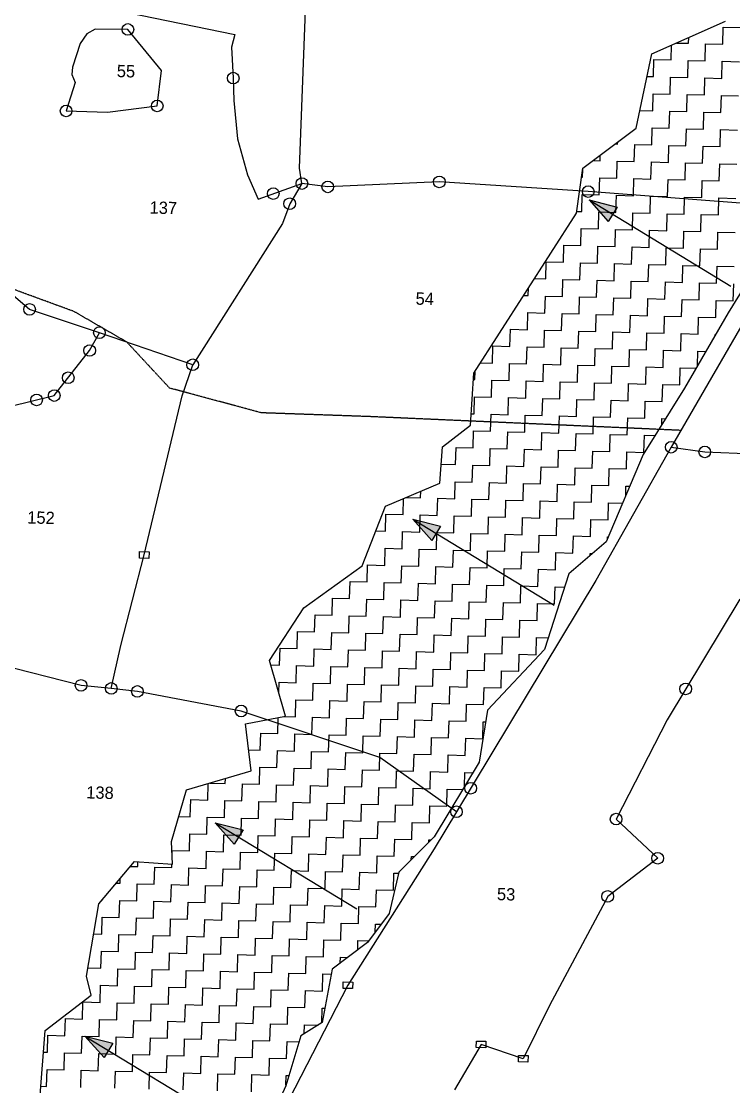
# Model space of a CAD drawing. Header units: metres. Extents: x 351065 to 355926, y 1754202 to 1757814.
# Drawn here: x 354821 to 355243, y 1756499 to 1757130 of the extents above; entities that cross this region are included whole.
import ezdxf

# ---------------------------------------------------------------- set-up
doc = ezdxf.new("R2010")
doc.units = ezdxf.units.M
doc.header["$MEASUREMENT"] = 0
doc.linetypes.add('DASHED', pattern=[0.75, 0.5, -0.25])
for name, color, linetype in [('LINE_FOOTPATH', 1, 'DASHED'), ('POLY_HATCH', 12, 'Continuous'), ('POLY_PARCEL', 6, 'Continuous'), ('TEXT_PARCEL', 7, 'Continuous'), ('V_BOUND_LINE', 7, 'Continuous')]:
    doc.layers.add(name, color=color, linetype=linetype)
doc.styles.add('TEXT_MAP', font='', dxfattribs={"height": 2.5})
doc.styles.get('TEXT_MAP').set_extended_font_data('Kruti Dev 050')

msp = doc.modelspace()

# ---------------------------------------------------------------- hatches: boundary and pattern name
h = msp.add_hatch(color=256)
h.paths.add_polyline_path([(355171.63, 1757015.8), (355174.22, 1757020.06), (355157.7, 1757024.28)])
h.paths.add_polyline_path([(355157.7, 1757024.28), (355169.03, 1757011.54), (355171.63, 1757015.8)])
h = msp.add_hatch(color=256)
h.paths.add_polyline_path([(355067.1, 1756826.77), (355069.7, 1756831.03), (355053.18, 1756835.25)])
h.paths.add_polyline_path([(355053.18, 1756835.25), (355064.51, 1756822.51), (355067.1, 1756826.77)])
h = msp.add_hatch(color=256)
h.paths.add_polyline_path([(354950.08, 1756646.91), (354952.67, 1756651.17), (354936.16, 1756655.38)])
h.paths.add_polyline_path([(354936.16, 1756655.38), (354947.49, 1756642.65), (354950.08, 1756646.91)])
h = msp.add_hatch(color=256)
h.paths.add_polyline_path([(354872.97, 1756520.56), (354875.56, 1756524.82), (354859.04, 1756529.03)])
h.paths.add_polyline_path([(354859.04, 1756529.03), (354870.38, 1756516.3), (354872.97, 1756520.56)])

# ---------------------------------------------------------------- linework, layer by layer
for points in [[(355157.7, 1757024.28), (355241.59, 1756973.21)], [(355157.7, 1757024.28), (355169.03, 1757011.54)], [(355157.7, 1757024.28), (355174.22, 1757020.06)], [(355174.22, 1757020.06), (355169.03, 1757011.54)], [(355053.18, 1756835.25), (355137.07, 1756784.18)], [(355053.18, 1756835.25), (355064.51, 1756822.51)], [(355053.18, 1756835.25), (355069.7, 1756831.03)], [(355069.7, 1756831.03), (355064.51, 1756822.51)], [(354936.16, 1756655.38), (355020.04, 1756604.32)], [(354936.16, 1756655.38), (354947.49, 1756642.65)], [(354936.16, 1756655.38), (354952.67, 1756651.17)], [(354952.67, 1756651.17), (354947.49, 1756642.65)], [(354859.04, 1756529.03), (354942.93, 1756477.97)], [(354859.04, 1756529.03), (354870.38, 1756516.3)], [(354859.04, 1756529.03), (354875.56, 1756524.82)], [(354875.56, 1756524.82), (354870.38, 1756516.3)]]:
    msp.add_lwpolyline(points)
for points in [[(354891.41, 1756816.02), (354897.05, 1756815.88), (354896.95, 1756811.98), (354891.31, 1756812.13)], [(355012.03, 1756561.17), (355017.66, 1756561.02), (355017.56, 1756557.12), (355011.93, 1756557.27)], [(355090.94, 1756526.06), (355096.57, 1756525.92), (355096.47, 1756522.02), (355090.84, 1756522.17)], [(355115.92, 1756517.6), (355121.55, 1756517.46), (355121.45, 1756513.56), (355115.82, 1756513.71)]]:
    msp.add_lwpolyline(points, close=True)
for centre in [(354884.44, 1757125.29), (354946.88, 1757096.44), (354847.87, 1757077.01), (354901.82, 1757079.97), (354987.57, 1757034.03), (355002.88, 1757032.05), (355068.94, 1757034.97), (354970.59, 1757028.04), (355157.14, 1757029.23), (354980.31, 1757022.06), (354826.23, 1756959.48), (354867.59, 1756945.68), (354861.81, 1756935.12), (354922.84, 1756926.65), (354849.12, 1756918.96), (354830.38, 1756905.86), (354840.85, 1756908.45), (355206.31, 1756877.85), (355226.22, 1756875.02), (354856.71, 1756736.75), (354874.61, 1756734.91), (355214.88, 1756734.66), (354890.09, 1756733.14), (354951.55, 1756721.56), (355087.51, 1756675.79), (355079.13, 1756661.89), (355173.7, 1756657.54), (355198.31, 1756634.33), (355168.69, 1756611.74)]:
    msp.add_circle(centre, 3.45)
at = {"layer": 'LINE_FOOTPATH', "ltscale": 0.5}
for p, q in [((354852.46, 1756958.26), (354808.73, 1756974.26)), ((354883.91, 1756940.06), (354852.46, 1756958.26)), ((354909.17, 1756912.84), (354883.91, 1756940.06)), ((354963.66, 1756898.19), (354909.17, 1756912.84)), ((355028.12, 1756895.93), (354963.66, 1756898.19)), ((355212.05, 1756887.79), (355028.12, 1756895.93))]:
    msp.add_line(p, q, dxfattribs=at)
at = {"layer": 'POLY_HATCH'}
for p, q in [((355194.82, 1757110.78), (355238.45, 1757130.18)), ((355185.48, 1757066.91), (355194.82, 1757110.78)), ((355154.06, 1757043.1), (355185.48, 1757066.91)), ((355150.29, 1757016.53), (355154.06, 1757043.1)), ((355089.32, 1756921.67), (355150.29, 1757016.53)), ((355275.4, 1757014.91), (355240.04, 1756957.35)), ((355240.04, 1756957.35), (355214.25, 1756912.88)), ((355087.51, 1756890.94), (355089.32, 1756921.67)), ((355214.25, 1756912.88), (355189.62, 1756873.5)), ((355070.74, 1756878.03), (355087.51, 1756890.94)), ((355069.16, 1756856.53), (355070.74, 1756878.03)), ((355189.62, 1756873.5), (355167.75, 1756821.75)), ((355036.98, 1756843), (355069.16, 1756856.53)), ((355023.27, 1756807.53), (355036.98, 1756843)), ((355167.75, 1756821.75), (355145.7, 1756802.82)), ((354988.75, 1756782.78), (355023.27, 1756807.53)), ((355145.7, 1756802.82), (355131.2, 1756758.06)), ((354968.43, 1756751.5), (354988.75, 1756782.78)), ((355131.2, 1756758.06), (355097.41, 1756722)), ((354977.85, 1756718.43), (354968.43, 1756751.5)), ((355097.41, 1756722), (355092.51, 1756691.35)), ((354954.12, 1756713.91), (354977.85, 1756718.43)), ((354957.51, 1756686.13), (354954.12, 1756713.91)), ((355092.51, 1756691.35), (355065.98, 1756647.12)), ((354919.22, 1756674.8), (354957.51, 1756686.13)), ((354910.22, 1756644.26), (354919.22, 1756674.8)), ((354910.91, 1756630.9), (354910.22, 1756644.26)), ((355065.98, 1756647.12), (355044.9, 1756626.12)), ((354867.17, 1756607.41), (354888.35, 1756632.51)), ((354888.35, 1756632.51), (354910.91, 1756630.9)), ((355044.9, 1756626.12), (355039.14, 1756601.65)), ((354859.91, 1756564.51), (354867.17, 1756607.41)), ((355039.14, 1756601.65), (355026.38, 1756584.54)), ((355026.38, 1756584.54), (355005.43, 1756568.66)), ((355005.43, 1756568.66), (354999.48, 1756537.01)), ((354862.7, 1756553.15), (354859.91, 1756564.51)), ((354835.46, 1756532.31), (354862.7, 1756553.15)), ((354999.48, 1756537.01), (354986.96, 1756529.13)), ((354832.35, 1756491.36), (354835.46, 1756532.31)), ((354986.96, 1756529.13), (354977.98, 1756499.61)), ((354977.98, 1756499.61), (354956.2, 1756450.93))]:
    msp.add_line(p, q, dxfattribs=at)
at = {"layer": 'POLY_HATCH', "linetype": 'Continuous'}
for p, q in [((355236.85, 1757116.56), (355237.11, 1757126.68)), ((355237.11, 1757126.68), (355247.23, 1757126.42)), ((355209.4, 1757117.26), (355216.62, 1757117.08)), ((355216.62, 1757117.08), (355216.7, 1757120.51)), ((355226.47, 1757106.7), (355226.73, 1757116.82)), ((355226.73, 1757116.82), (355236.85, 1757116.56)), ((355206.24, 1757107.22), (355206.46, 1757115.96)), ((355195.86, 1757097.36), (355196.12, 1757107.48)), ((355196.12, 1757107.48), (355206.24, 1757107.22)), ((355216.1, 1757096.84), (355216.36, 1757106.96)), ((355216.36, 1757106.96), (355226.47, 1757106.7)), ((355236.33, 1757096.33), (355236.59, 1757106.44)), ((355236.59, 1757106.44), (355246.71, 1757106.18)), ((355191.98, 1757097.46), (355195.86, 1757097.36)), ((355205.72, 1757086.99), (355205.98, 1757097.1)), ((355205.98, 1757097.1), (355216.1, 1757096.84)), ((355225.95, 1757086.47), (355226.21, 1757096.58)), ((355226.21, 1757096.58), (355236.33, 1757096.33)), ((355195.34, 1757077.13), (355195.6, 1757087.25)), ((355195.6, 1757087.25), (355205.72, 1757086.99)), ((355215.58, 1757076.61), (355215.84, 1757086.73)), ((355215.84, 1757086.73), (355225.95, 1757086.47)), ((355235.81, 1757076.09), (355236.07, 1757086.21)), ((355236.07, 1757086.21), (355246.19, 1757085.95)), ((355187.7, 1757077.33), (355195.34, 1757077.13)), ((355205.2, 1757066.75), (355205.46, 1757076.87)), ((355205.46, 1757076.87), (355215.58, 1757076.61)), ((355225.44, 1757066.23), (355225.69, 1757076.35)), ((355225.69, 1757076.35), (355235.81, 1757076.09)), ((355194.82, 1757056.9), (355195.08, 1757067.01)), ((355195.08, 1757067.01), (355205.2, 1757066.75)), ((355215.06, 1757056.38), (355215.32, 1757066.49)), ((355215.32, 1757066.49), (355225.44, 1757066.23)), ((355235.29, 1757055.86), (355235.55, 1757065.97)), ((355235.55, 1757065.97), (355245.67, 1757065.71)), ((355173, 1757057.46), (355174.59, 1757057.41)), ((355174.59, 1757057.41), (355174.62, 1757058.69)), ((355184.45, 1757047.04), (355184.71, 1757057.15)), ((355184.71, 1757057.15), (355194.82, 1757056.9)), ((355204.68, 1757046.52), (355204.94, 1757056.64)), ((355204.94, 1757056.64), (355215.06, 1757056.38)), ((355224.92, 1757046), (355225.18, 1757056.12)), ((355225.18, 1757056.12), (355235.29, 1757055.86)), ((355160.08, 1757047.66), (355164.21, 1757047.56)), ((355164.21, 1757047.56), (355164.3, 1757050.86)), ((355174.07, 1757037.18), (355174.33, 1757047.3)), ((355174.33, 1757047.3), (355184.45, 1757047.04)), ((355153.84, 1757037.7), (355153.96, 1757042.39)), ((355194.31, 1757036.66), (355194.56, 1757046.78)), ((355194.56, 1757046.78), (355204.68, 1757046.52)), ((355214.54, 1757036.14), (355214.8, 1757046.26)), ((355214.8, 1757046.26), (355224.92, 1757046)), ((355234.77, 1757035.62), (355235.03, 1757045.74)), ((355235.03, 1757045.74), (355245.15, 1757045.48)), ((355153.29, 1757037.71), (355153.84, 1757037.7)), ((355163.69, 1757027.32), (355163.95, 1757037.44)), ((355163.95, 1757037.44), (355174.07, 1757037.18)), ((355183.93, 1757026.8), (355184.19, 1757036.92)), ((355184.19, 1757036.92), (355194.31, 1757036.66)), ((355204.16, 1757026.28), (355204.42, 1757036.4)), ((355204.42, 1757036.4), (355214.54, 1757036.14)), ((355224.4, 1757025.77), (355224.66, 1757035.88)), ((355224.66, 1757035.88), (355234.77, 1757035.62)), ((355153.32, 1757017.47), (355153.58, 1757027.58)), ((355153.58, 1757027.58), (355163.69, 1757027.32)), ((355173.55, 1757016.95), (355173.81, 1757027.06)), ((355173.81, 1757027.06), (355183.93, 1757026.8)), ((355193.79, 1757016.43), (355194.05, 1757026.54)), ((355194.05, 1757026.54), (355204.16, 1757026.28)), ((355214.02, 1757015.91), (355214.28, 1757026.02)), ((355214.28, 1757026.02), (355224.4, 1757025.77)), ((355234.25, 1757015.39), (355234.51, 1757025.51)), ((355234.51, 1757025.51), (355244.63, 1757025.25)), ((355150.44, 1757017.54), (355153.32, 1757017.47)), ((355163.18, 1757007.09), (355163.43, 1757017.21)), ((355163.43, 1757017.21), (355173.55, 1757016.95)), ((355183.41, 1757006.57), (355183.67, 1757016.69)), ((355183.67, 1757016.69), (355193.79, 1757016.43)), ((355203.64, 1757006.05), (355203.9, 1757016.17)), ((355203.9, 1757016.17), (355214.02, 1757015.91)), ((355223.88, 1757005.53), (355224.14, 1757015.65)), ((355224.14, 1757015.65), (355234.25, 1757015.39)), ((355152.8, 1756997.23), (355153.06, 1757007.35)), ((355153.06, 1757007.35), (355163.18, 1757007.09)), ((355173.03, 1756996.71), (355173.29, 1757006.83)), ((355173.29, 1757006.83), (355183.41, 1757006.57)), ((355193.27, 1756996.19), (355193.53, 1757006.31)), ((355193.53, 1757006.31), (355203.64, 1757006.05)), ((355213.5, 1756995.67), (355213.76, 1757005.79)), ((355213.76, 1757005.79), (355223.88, 1757005.53)), ((355233.74, 1756995.15), (355233.99, 1757005.27)), ((355233.99, 1757005.27), (355244.11, 1757005.01)), ((355142.42, 1756987.37), (355142.68, 1756997.49)), ((355142.68, 1756997.49), (355152.8, 1756997.23)), ((355162.66, 1756986.85), (355162.92, 1756996.97)), ((355162.92, 1756996.97), (355173.03, 1756996.71)), ((355182.89, 1756986.33), (355183.15, 1756996.45)), ((355183.15, 1756996.45), (355193.27, 1756996.19)), ((355203.12, 1756985.82), (355203.38, 1756995.93)), ((355203.38, 1756995.93), (355213.5, 1756995.67)), ((355223.36, 1756985.3), (355223.62, 1756995.41)), ((355223.62, 1756995.41), (355233.74, 1756995.15)), ((355132.04, 1756977.52), (355132.3, 1756987.63)), ((355132.3, 1756987.63), (355142.42, 1756987.37)), ((355152.28, 1756977), (355152.54, 1756987.11)), ((355152.54, 1756987.11), (355162.66, 1756986.85)), ((355172.51, 1756976.48), (355172.77, 1756986.59)), ((355172.77, 1756986.59), (355182.89, 1756986.33)), ((355192.75, 1756975.96), (355193.01, 1756986.08)), ((355193.01, 1756986.08), (355203.12, 1756985.82)), ((355212.98, 1756975.44), (355213.24, 1756985.56)), ((355213.24, 1756985.56), (355223.36, 1756985.3)), ((355233.22, 1756974.92), (355233.48, 1756985.04)), ((355233.48, 1756985.04), (355243.59, 1756984.78)), ((355121.67, 1756967.66), (355121.78, 1756972.17)), ((355125.33, 1756977.69), (355132.04, 1756977.52)), ((355141.9, 1756967.14), (355142.16, 1756977.26)), ((355142.16, 1756977.26), (355152.28, 1756977)), ((355162.14, 1756966.62), (355162.4, 1756976.74)), ((355162.4, 1756976.74), (355172.51, 1756976.48)), ((355182.37, 1756966.1), (355182.63, 1756976.22)), ((355182.63, 1756976.22), (355192.75, 1756975.96)), ((355202.61, 1756965.58), (355202.86, 1756975.7)), ((355202.86, 1756975.7), (355212.98, 1756975.44)), ((355222.84, 1756965.06), (355223.1, 1756975.18)), ((355223.1, 1756975.18), (355233.22, 1756974.92)), ((355243.07, 1756964.54), (355243.33, 1756974.66)), ((355118.93, 1756967.73), (355121.67, 1756967.66)), ((355131.53, 1756957.28), (355131.79, 1756967.4)), ((355131.79, 1756967.4), (355141.9, 1756967.14)), ((355151.76, 1756956.76), (355152.02, 1756966.88)), ((355152.02, 1756966.88), (355162.14, 1756966.62)), ((355171.99, 1756956.24), (355172.25, 1756966.36)), ((355172.25, 1756966.36), (355182.37, 1756966.1)), ((355192.23, 1756955.72), (355192.49, 1756965.84)), ((355192.49, 1756965.84), (355202.61, 1756965.58)), ((355212.46, 1756955.2), (355212.72, 1756965.32)), ((355212.72, 1756965.32), (355222.84, 1756965.06)), ((355232.7, 1756954.69), (355232.96, 1756964.8)), ((355232.96, 1756964.8), (355243.07, 1756964.54)), ((355121.15, 1756947.42), (355121.41, 1756957.54)), ((355121.41, 1756957.54), (355131.53, 1756957.28)), ((355141.38, 1756946.9), (355141.64, 1756957.02)), ((355141.64, 1756957.02), (355151.76, 1756956.76)), ((355161.62, 1756946.39), (355161.88, 1756956.5)), ((355161.88, 1756956.5), (355171.99, 1756956.24)), ((355181.85, 1756945.87), (355182.11, 1756955.98)), ((355182.11, 1756955.98), (355192.23, 1756955.72)), ((355202.09, 1756945.35), (355202.35, 1756955.46)), ((355202.35, 1756955.46), (355212.46, 1756955.2)), ((355222.32, 1756944.83), (355222.58, 1756954.95)), ((355222.58, 1756954.95), (355232.7, 1756954.69)), ((355110.77, 1756937.57), (355111.03, 1756947.68)), ((355111.03, 1756947.68), (355121.15, 1756947.42)), ((355131.01, 1756937.05), (355131.27, 1756947.16)), ((355131.27, 1756947.16), (355141.38, 1756946.9)), ((355151.24, 1756936.53), (355151.5, 1756946.65)), ((355151.5, 1756946.65), (355161.62, 1756946.39)), ((355171.48, 1756936.01), (355171.73, 1756946.13)), ((355171.73, 1756946.13), (355181.85, 1756945.87)), ((355191.71, 1756935.49), (355191.97, 1756945.61)), ((355191.97, 1756945.61), (355202.09, 1756945.35)), ((355211.94, 1756934.97), (355212.2, 1756945.09)), ((355212.2, 1756945.09), (355222.32, 1756944.83)), ((355232.43, 1756944.23), (355232.44, 1756944.57)), ((355232.44, 1756944.57), (355232.62, 1756944.56)), ((355100.4, 1756927.71), (355100.66, 1756937.83)), ((355100.66, 1756937.83), (355110.77, 1756937.57)), ((355120.63, 1756927.19), (355120.89, 1756937.31)), ((355120.89, 1756937.31), (355131.01, 1756937.05)), ((355140.86, 1756926.67), (355141.12, 1756936.79)), ((355141.12, 1756936.79), (355151.24, 1756936.53)), ((355161.1, 1756926.15), (355161.36, 1756936.27)), ((355161.36, 1756936.27), (355171.48, 1756936.01)), ((355181.33, 1756925.63), (355181.59, 1756935.75)), ((355181.59, 1756935.75), (355191.71, 1756935.49)), ((355201.57, 1756925.11), (355201.83, 1756935.23)), ((355201.83, 1756935.23), (355211.94, 1756934.97)), ((355221.84, 1756925.96), (355222.06, 1756934.71)), ((355222.06, 1756934.71), (355226.84, 1756934.59)), ((355093.32, 1756927.89), (355100.4, 1756927.71)), ((355110.25, 1756917.33), (355110.51, 1756927.45)), ((355110.51, 1756927.45), (355120.63, 1756927.19)), ((355090.02, 1756917.85), (355090.15, 1756922.96)), ((355130.49, 1756916.81), (355130.75, 1756926.93)), ((355130.75, 1756926.93), (355140.86, 1756926.67)), ((355150.72, 1756916.29), (355150.98, 1756926.41)), ((355150.98, 1756926.41), (355161.1, 1756926.15)), ((355170.96, 1756915.77), (355171.22, 1756925.89)), ((355171.22, 1756925.89), (355181.33, 1756925.63)), ((355191.19, 1756915.26), (355191.45, 1756925.37)), ((355191.45, 1756925.37), (355201.57, 1756925.11)), ((355211.42, 1756914.74), (355211.68, 1756924.85)), ((355211.68, 1756924.85), (355221.05, 1756924.61)), ((355089.1, 1756917.87), (355090.02, 1756917.85)), ((355099.88, 1756907.47), (355100.14, 1756917.59)), ((355100.14, 1756917.59), (355110.25, 1756917.33)), ((355120.11, 1756906.96), (355120.37, 1756917.07)), ((355120.37, 1756917.07), (355130.49, 1756916.81)), ((355140.35, 1756906.44), (355140.6, 1756916.55)), ((355140.6, 1756916.55), (355150.72, 1756916.29)), ((355160.58, 1756905.92), (355160.84, 1756916.03)), ((355160.84, 1756916.03), (355170.96, 1756915.77)), ((355180.81, 1756905.4), (355181.07, 1756915.52)), ((355181.07, 1756915.52), (355191.19, 1756915.26)), ((355201.05, 1756904.88), (355201.31, 1756915)), ((355201.31, 1756915), (355211.42, 1756914.74)), ((355089.5, 1756897.62), (355089.76, 1756907.73)), ((355089.76, 1756907.73), (355099.88, 1756907.47)), ((355109.73, 1756897.1), (355109.99, 1756907.22)), ((355109.99, 1756907.22), (355120.11, 1756906.96)), ((355129.97, 1756896.58), (355130.23, 1756906.7)), ((355130.23, 1756906.7), (355140.35, 1756906.44)), ((355150.2, 1756896.06), (355150.46, 1756906.18)), ((355150.46, 1756906.18), (355160.58, 1756905.92)), ((355170.44, 1756895.54), (355170.7, 1756905.66)), ((355170.7, 1756905.66), (355180.81, 1756905.4)), ((355190.67, 1756895.02), (355190.93, 1756905.14)), ((355190.93, 1756905.14), (355201.05, 1756904.88)), ((355087.9, 1756897.66), (355089.5, 1756897.62)), ((355099.36, 1756887.24), (355099.62, 1756897.36)), ((355099.62, 1756897.36), (355109.73, 1756897.1)), ((355119.59, 1756886.72), (355119.85, 1756896.84)), ((355119.85, 1756896.84), (355129.97, 1756896.58)), ((355139.83, 1756886.2), (355140.09, 1756896.32)), ((355140.09, 1756896.32), (355150.2, 1756896.06)), ((355160.06, 1756885.68), (355160.32, 1756895.8)), ((355160.32, 1756895.8), (355170.44, 1756895.54)), ((355180.29, 1756885.16), (355180.55, 1756895.28)), ((355180.55, 1756895.28), (355190.67, 1756895.02)), ((355200.7, 1756891.22), (355200.79, 1756894.76)), ((355200.79, 1756894.76), (355202.88, 1756894.71)), ((355088.98, 1756877.38), (355089.24, 1756887.5)), ((355089.24, 1756887.5), (355099.36, 1756887.24)), ((355109.21, 1756876.86), (355109.47, 1756886.98)), ((355109.47, 1756886.98), (355119.59, 1756886.72)), ((355129.45, 1756876.34), (355129.71, 1756886.46)), ((355129.71, 1756886.46), (355139.83, 1756886.2)), ((355149.68, 1756875.83), (355149.94, 1756885.94)), ((355149.94, 1756885.94), (355160.06, 1756885.68)), ((355169.92, 1756875.31), (355170.18, 1756885.42)), ((355170.18, 1756885.42), (355180.29, 1756885.16)), ((355190.15, 1756874.79), (355190.41, 1756884.9)), ((355190.41, 1756884.9), (355196.65, 1756884.74)), ((355078.6, 1756867.53), (355078.86, 1756877.64)), ((355078.86, 1756877.64), (355088.98, 1756877.38)), ((355098.84, 1756867.01), (355099.1, 1756877.12)), ((355099.1, 1756877.12), (355109.21, 1756876.86)), ((355119.07, 1756866.49), (355119.33, 1756876.6)), ((355119.33, 1756876.6), (355129.45, 1756876.34)), ((355139.31, 1756865.97), (355139.57, 1756876.08)), ((355139.57, 1756876.08), (355149.68, 1756875.83)), ((355159.54, 1756865.45), (355159.8, 1756875.57)), ((355159.8, 1756875.57), (355169.92, 1756875.31)), ((355179.78, 1756864.93), (355180.03, 1756875.05)), ((355180.03, 1756875.05), (355190.15, 1756874.79)), ((355069.99, 1756867.75), (355078.6, 1756867.53)), ((355088.46, 1756857.15), (355088.72, 1756867.27)), ((355088.72, 1756867.27), (355098.84, 1756867.01)), ((355108.7, 1756856.63), (355108.96, 1756866.75)), ((355108.96, 1756866.75), (355119.07, 1756866.49)), ((355128.93, 1756856.11), (355129.19, 1756866.23)), ((355129.19, 1756866.23), (355139.31, 1756865.97)), ((355149.16, 1756855.59), (355149.42, 1756865.71)), ((355149.42, 1756865.71), (355159.54, 1756865.45)), ((355169.4, 1756855.07), (355169.66, 1756865.19)), ((355169.66, 1756865.19), (355179.78, 1756864.93)), ((355057.85, 1756847.81), (355057.95, 1756851.82)), ((355078.08, 1756847.29), (355078.34, 1756857.41)), ((355078.34, 1756857.41), (355088.46, 1756857.15)), ((355098.32, 1756846.77), (355098.58, 1756856.89)), ((355098.58, 1756856.89), (355108.7, 1756856.63)), ((355118.55, 1756846.25), (355118.81, 1756856.37)), ((355118.81, 1756856.37), (355128.93, 1756856.11)), ((355138.79, 1756845.73), (355139.05, 1756855.85)), ((355139.05, 1756855.85), (355149.16, 1756855.59)), ((355159.02, 1756845.21), (355159.28, 1756855.33)), ((355159.28, 1756855.33), (355169.4, 1756855.07)), ((355179.37, 1756849.26), (355179.52, 1756854.81)), ((355179.52, 1756854.81), (355181.7, 1756854.76)), ((355047.47, 1756837.95), (355047.72, 1756847.51)), ((355048.97, 1756848.04), (355057.85, 1756847.81)), ((355067.71, 1756837.43), (355067.97, 1756847.55)), ((355067.97, 1756847.55), (355078.08, 1756847.29)), ((355087.94, 1756836.91), (355088.2, 1756847.03)), ((355088.2, 1756847.03), (355098.32, 1756846.77)), ((355108.18, 1756836.4), (355108.44, 1756846.51)), ((355108.44, 1756846.51), (355118.55, 1756846.25)), ((355128.41, 1756835.88), (355128.67, 1756845.99)), ((355128.67, 1756845.99), (355138.79, 1756845.73)), ((355148.65, 1756835.36), (355148.9, 1756845.47)), ((355148.9, 1756845.47), (355159.02, 1756845.21)), ((355168.88, 1756834.84), (355169.14, 1756844.95)), ((355169.14, 1756844.95), (355177.46, 1756844.74)), ((355037.1, 1756828.1), (355037.36, 1756838.21)), ((355037.36, 1756838.21), (355047.47, 1756837.95)), ((355057.33, 1756827.58), (355057.59, 1756837.69)), ((355057.59, 1756837.69), (355067.71, 1756837.43)), ((355077.57, 1756827.06), (355077.83, 1756837.17)), ((355077.83, 1756837.17), (355087.94, 1756836.91)), ((355097.8, 1756826.54), (355098.06, 1756836.65)), ((355098.06, 1756836.65), (355108.18, 1756836.4)), ((355118.03, 1756826.02), (355118.29, 1756836.14)), ((355118.29, 1756836.14), (355128.41, 1756835.88)), ((355138.27, 1756825.5), (355138.53, 1756835.62)), ((355138.53, 1756835.62), (355148.65, 1756835.36)), ((355158.5, 1756824.98), (355158.76, 1756835.1)), ((355158.76, 1756835.1), (355168.88, 1756834.84)), ((355031.28, 1756828.24), (355037.1, 1756828.1)), ((355046.95, 1756817.72), (355047.21, 1756827.84)), ((355047.21, 1756827.84), (355057.33, 1756827.58)), ((355067.19, 1756817.2), (355067.45, 1756827.32)), ((355067.45, 1756827.32), (355077.57, 1756827.06)), ((355087.42, 1756816.68), (355087.68, 1756826.8)), ((355087.68, 1756826.8), (355097.8, 1756826.54)), ((355107.66, 1756816.16), (355107.92, 1756826.28)), ((355107.92, 1756826.28), (355118.03, 1756826.02)), ((355127.89, 1756815.64), (355128.15, 1756825.76)), ((355128.15, 1756825.76), (355138.27, 1756825.5)), ((355148.13, 1756815.12), (355148.39, 1756825.24)), ((355148.39, 1756825.24), (355158.5, 1756824.98)), ((355168.59, 1756823.75), (355168.62, 1756824.72)), ((355168.62, 1756824.72), (355169, 1756824.71)), ((355036.58, 1756807.86), (355036.84, 1756817.98)), ((355036.84, 1756817.98), (355046.95, 1756817.72)), ((355056.81, 1756807.34), (355057.07, 1756817.46)), ((355057.07, 1756817.46), (355067.19, 1756817.2)), ((355077.05, 1756806.82), (355077.31, 1756816.94)), ((355077.31, 1756816.94), (355087.42, 1756816.68)), ((355097.28, 1756806.3), (355097.54, 1756816.42)), ((355097.54, 1756816.42), (355107.66, 1756816.16)), ((355117.51, 1756805.78), (355117.77, 1756815.9)), ((355117.77, 1756815.9), (355127.89, 1756815.64)), ((355137.75, 1756805.27), (355138.01, 1756815.38)), ((355138.01, 1756815.38), (355148.13, 1756815.12)), ((355158.21, 1756813.56), (355158.24, 1756814.86)), ((355158.24, 1756814.86), (355159.68, 1756814.83)), ((355026.2, 1756798), (355026.46, 1756808.12)), ((355026.46, 1756808.12), (355036.58, 1756807.86)), ((355046.44, 1756797.48), (355046.7, 1756807.6)), ((355046.7, 1756807.6), (355056.81, 1756807.34)), ((355066.67, 1756796.97), (355066.93, 1756807.08)), ((355066.93, 1756807.08), (355077.05, 1756806.82)), ((355086.9, 1756796.45), (355087.16, 1756806.56)), ((355087.16, 1756806.56), (355097.28, 1756806.3)), ((355107.14, 1756795.93), (355107.4, 1756806.04)), ((355107.4, 1756806.04), (355117.51, 1756805.78)), ((355127.37, 1756795.41), (355127.63, 1756805.52)), ((355127.63, 1756805.52), (355137.75, 1756805.27)), ((355147.86, 1756804.68), (355147.87, 1756805.01)), ((355147.87, 1756805.01), (355148.23, 1756805)), ((355015.82, 1756788.15), (355016.08, 1756798.26)), ((355016.08, 1756798.26), (355026.2, 1756798)), ((355036.06, 1756787.63), (355036.32, 1756797.74)), ((355036.32, 1756797.74), (355046.44, 1756797.48)), ((355056.29, 1756787.11), (355056.55, 1756797.22)), ((355056.55, 1756797.22), (355066.67, 1756796.97)), ((355076.53, 1756786.59), (355076.79, 1756796.71)), ((355076.79, 1756796.71), (355086.9, 1756796.45)), ((355096.76, 1756786.07), (355097.02, 1756796.19)), ((355097.02, 1756796.19), (355107.14, 1756795.93)), ((355117, 1756785.55), (355117.26, 1756795.67)), ((355117.26, 1756795.67), (355127.37, 1756795.41)), ((355137.23, 1756785.03), (355137.49, 1756795.15)), ((355137.49, 1756795.15), (355143.16, 1756795)), ((355005.45, 1756778.29), (355005.71, 1756788.41)), ((355005.71, 1756788.41), (355015.82, 1756788.15)), ((355025.68, 1756777.77), (355025.94, 1756787.89)), ((355025.94, 1756787.89), (355036.06, 1756787.63)), ((355045.92, 1756777.25), (355046.18, 1756787.37)), ((355046.18, 1756787.37), (355056.29, 1756787.11)), ((355066.15, 1756776.73), (355066.41, 1756786.85)), ((355066.41, 1756786.85), (355076.53, 1756786.59)), ((355086.38, 1756776.21), (355086.64, 1756786.33)), ((355086.64, 1756786.33), (355096.76, 1756786.07)), ((355106.62, 1756775.69), (355106.88, 1756785.81)), ((355106.88, 1756785.81), (355117, 1756785.55)), ((355126.85, 1756775.17), (355127.11, 1756785.29)), ((355127.11, 1756785.29), (355137.23, 1756785.03)), ((354995.07, 1756768.43), (354995.33, 1756778.55)), ((354995.33, 1756778.55), (355005.45, 1756778.29)), ((355015.31, 1756767.91), (355015.56, 1756778.03)), ((355015.56, 1756778.03), (355025.68, 1756777.77)), ((355035.54, 1756767.39), (355035.8, 1756777.51)), ((355035.8, 1756777.51), (355045.92, 1756777.25)), ((355055.77, 1756766.87), (355056.03, 1756776.99)), ((355056.03, 1756776.99), (355066.15, 1756776.73)), ((355076.01, 1756766.35), (355076.27, 1756776.47)), ((355076.27, 1756776.47), (355086.38, 1756776.21)), ((355096.24, 1756765.83), (355096.5, 1756775.95)), ((355096.5, 1756775.95), (355106.62, 1756775.69)), ((355116.48, 1756765.32), (355116.74, 1756775.43)), ((355116.74, 1756775.43), (355126.85, 1756775.17)), ((354984.69, 1756758.57), (354984.95, 1756768.69)), ((354984.95, 1756768.69), (354995.07, 1756768.43)), ((355004.93, 1756758.05), (355005.19, 1756768.17)), ((355005.19, 1756768.17), (355015.31, 1756767.91)), ((355025.16, 1756757.53), (355025.42, 1756767.65)), ((355025.42, 1756767.65), (355035.54, 1756767.39)), ((355045.4, 1756757.02), (355045.66, 1756767.13)), ((355045.66, 1756767.13), (355055.77, 1756766.87)), ((355065.63, 1756756.5), (355065.89, 1756766.61)), ((355065.89, 1756766.61), (355076.01, 1756766.35)), ((355085.87, 1756755.98), (355086.13, 1756766.09)), ((355086.13, 1756766.09), (355096.24, 1756765.83)), ((355106.1, 1756755.46), (355106.36, 1756765.58)), ((355106.36, 1756765.58), (355116.48, 1756765.32)), ((355126.33, 1756754.94), (355126.59, 1756765.06)), ((355126.59, 1756765.06), (355133.41, 1756764.88)), ((354974.32, 1756748.72), (354974.58, 1756758.83)), ((354974.58, 1756758.83), (354984.69, 1756758.57)), ((354994.55, 1756748.2), (354994.81, 1756758.31)), ((354994.81, 1756758.31), (355004.93, 1756758.05)), ((355014.79, 1756747.68), (355015.05, 1756757.79)), ((355015.05, 1756757.79), (355025.16, 1756757.53)), ((355035.02, 1756747.16), (355035.28, 1756757.28)), ((355035.28, 1756757.28), (355045.4, 1756757.02)), ((355055.25, 1756746.64), (355055.51, 1756756.76)), ((355055.51, 1756756.76), (355065.63, 1756756.5)), ((355075.49, 1756746.12), (355075.75, 1756756.24)), ((355075.75, 1756756.24), (355085.87, 1756755.98)), ((355095.72, 1756745.6), (355095.98, 1756755.72)), ((355095.98, 1756755.72), (355106.1, 1756755.46)), ((355115.96, 1756745.08), (355116.22, 1756755.2)), ((355116.22, 1756755.2), (355126.33, 1756754.94)), ((354969.19, 1756748.85), (354974.32, 1756748.72)), ((354984.18, 1756738.34), (354984.43, 1756748.46)), ((354984.43, 1756748.46), (354994.55, 1756748.2)), ((355004.41, 1756737.82), (355004.67, 1756747.94)), ((355004.67, 1756747.94), (355014.79, 1756747.68)), ((355024.64, 1756737.3), (355024.9, 1756747.42)), ((355024.9, 1756747.42), (355035.02, 1756747.16)), ((355044.88, 1756736.78), (355045.14, 1756746.9)), ((355045.14, 1756746.9), (355055.25, 1756746.64)), ((355065.11, 1756736.26), (355065.37, 1756746.38)), ((355065.37, 1756746.38), (355075.49, 1756746.12)), ((355085.35, 1756735.74), (355085.61, 1756745.86)), ((355085.61, 1756745.86), (355095.72, 1756745.6)), ((355105.58, 1756735.22), (355105.84, 1756745.34)), ((355105.84, 1756745.34), (355115.96, 1756745.08)), ((354973.9, 1756732.31), (354974.06, 1756738.6)), ((354974.06, 1756738.6), (354984.18, 1756738.34)), ((354994.03, 1756727.96), (354994.29, 1756738.08)), ((354994.29, 1756738.08), (355004.41, 1756737.82)), ((355014.27, 1756727.44), (355014.53, 1756737.56)), ((355014.53, 1756737.56), (355024.64, 1756737.3)), ((355034.5, 1756726.92), (355034.76, 1756737.04)), ((355034.76, 1756737.04), (355044.88, 1756736.78)), ((355054.74, 1756726.4), (355055, 1756736.52)), ((355055, 1756736.52), (355065.11, 1756736.26)), ((355074.97, 1756725.89), (355075.23, 1756736)), ((355075.23, 1756736), (355085.35, 1756735.74)), ((355095.2, 1756725.37), (355095.46, 1756735.48)), ((355095.46, 1756735.48), (355105.58, 1756735.22)), ((354983.66, 1756718.1), (354983.92, 1756728.22)), ((354983.92, 1756728.22), (354994.03, 1756727.96)), ((355003.89, 1756717.59), (355004.15, 1756727.7)), ((355004.15, 1756727.7), (355014.27, 1756727.44)), ((355024.12, 1756717.07), (355024.38, 1756727.18)), ((355024.38, 1756727.18), (355034.5, 1756726.92)), ((355044.36, 1756716.55), (355044.62, 1756726.66)), ((355044.62, 1756726.66), (355054.74, 1756726.4)), ((355064.59, 1756716.03), (355064.85, 1756726.15)), ((355064.85, 1756726.15), (355074.97, 1756725.89)), ((355084.83, 1756715.51), (355085.09, 1756725.63)), ((355085.09, 1756725.63), (355095.2, 1756725.37)), ((354973.28, 1756708.25), (354973.52, 1756717.6)), ((354977.04, 1756718.27), (354983.66, 1756718.1)), ((354993.51, 1756707.73), (354993.77, 1756717.85)), ((354993.77, 1756717.85), (355003.89, 1756717.59)), ((355013.75, 1756707.21), (355014.01, 1756717.33)), ((355014.01, 1756717.33), (355024.12, 1756717.07)), ((355033.98, 1756706.69), (355034.24, 1756716.81)), ((355034.24, 1756716.81), (355044.36, 1756716.55)), ((355054.22, 1756706.17), (355054.48, 1756716.29)), ((355054.48, 1756716.29), (355064.59, 1756716.03)), ((355074.45, 1756705.65), (355074.71, 1756715.77)), ((355074.71, 1756715.77), (355084.83, 1756715.51)), ((355094.68, 1756705.13), (355094.94, 1756715.25)), ((355094.94, 1756715.25), (355096.32, 1756715.21)), ((354962.9, 1756698.39), (354963.16, 1756708.51)), ((354963.16, 1756708.51), (354973.28, 1756708.25)), ((354983.14, 1756697.87), (354983.4, 1756707.99)), ((354983.4, 1756707.99), (354993.51, 1756707.73)), ((355003.37, 1756697.35), (355003.63, 1756707.47)), ((355003.63, 1756707.47), (355013.75, 1756707.21)), ((355023.61, 1756696.83), (355023.86, 1756706.95)), ((355023.86, 1756706.95), (355033.98, 1756706.69)), ((355043.84, 1756696.31), (355044.1, 1756706.43)), ((355044.1, 1756706.43), (355054.22, 1756706.17)), ((355064.07, 1756695.79), (355064.33, 1756705.91)), ((355064.33, 1756705.91), (355074.45, 1756705.65)), ((355084.31, 1756695.27), (355084.57, 1756705.39)), ((355084.57, 1756705.39), (355094.68, 1756705.13)), ((354955.99, 1756698.57), (354962.9, 1756698.39)), ((354972.76, 1756688.01), (354973.02, 1756698.13)), ((354973.02, 1756698.13), (354983.14, 1756697.87)), ((354992.99, 1756687.49), (354993.25, 1756697.61)), ((354993.25, 1756697.61), (355003.37, 1756697.35)), ((355013.23, 1756686.97), (355013.49, 1756697.09)), ((355013.49, 1756697.09), (355023.61, 1756696.83)), ((355033.46, 1756686.46), (355033.72, 1756696.57)), ((355033.72, 1756696.57), (355043.84, 1756696.31)), ((355053.7, 1756685.94), (355053.96, 1756696.05)), ((355053.96, 1756696.05), (355064.07, 1756695.79)), ((355073.93, 1756685.42), (355074.19, 1756695.53)), ((355074.19, 1756695.53), (355084.31, 1756695.27)), ((354962.38, 1756678.16), (354962.64, 1756688.27)), ((354962.64, 1756688.27), (354972.76, 1756688.01)), ((354982.62, 1756677.64), (354982.88, 1756687.75)), ((354982.88, 1756687.75), (354992.99, 1756687.49)), ((354942.15, 1756678.67), (354942.22, 1756681.6)), ((355002.85, 1756677.12), (355003.11, 1756687.23)), ((355003.11, 1756687.23), (355013.23, 1756686.97)), ((355023.09, 1756676.6), (355023.35, 1756686.72)), ((355023.35, 1756686.72), (355033.46, 1756686.46)), ((355043.32, 1756676.08), (355043.58, 1756686.2)), ((355043.58, 1756686.2), (355053.7, 1756685.94)), ((355063.55, 1756675.56), (355063.81, 1756685.68)), ((355063.81, 1756685.68), (355073.93, 1756685.42)), ((355083.84, 1756676.88), (355084.05, 1756685.16)), ((355084.05, 1756685.16), (355088.73, 1756685.04)), ((354931.77, 1756668.82), (354932.02, 1756678.59)), ((354933.11, 1756678.91), (354942.15, 1756678.67)), ((354952.01, 1756668.3), (354952.27, 1756678.42)), ((354952.27, 1756678.42), (354962.38, 1756678.16)), ((354972.24, 1756667.78), (354972.5, 1756677.9)), ((354972.5, 1756677.9), (354982.62, 1756677.64)), ((354992.48, 1756667.26), (354992.73, 1756677.38)), ((354992.73, 1756677.38), (355002.85, 1756677.12)), ((355012.71, 1756666.74), (355012.97, 1756676.86)), ((355012.97, 1756676.86), (355023.09, 1756676.6)), ((355032.94, 1756666.22), (355033.2, 1756676.34)), ((355033.2, 1756676.34), (355043.32, 1756676.08)), ((355053.18, 1756665.7), (355053.44, 1756675.82)), ((355053.44, 1756675.82), (355063.55, 1756675.56)), ((355073.41, 1756665.18), (355073.67, 1756675.3)), ((355073.67, 1756675.3), (355082.75, 1756675.07)), ((354921.4, 1756658.96), (354921.66, 1756669.08)), ((354921.66, 1756669.08), (354931.77, 1756668.82)), ((354941.63, 1756658.44), (354941.89, 1756668.56)), ((354941.89, 1756668.56), (354952.01, 1756668.3)), ((354961.86, 1756657.92), (354962.12, 1756668.04)), ((354962.12, 1756668.04), (354972.24, 1756667.78)), ((354982.1, 1756657.4), (354982.36, 1756667.52)), ((354982.36, 1756667.52), (354992.48, 1756667.26)), ((355002.33, 1756656.88), (355002.59, 1756667)), ((355002.59, 1756667), (355012.71, 1756666.74)), ((355022.57, 1756656.36), (355022.83, 1756666.48)), ((355022.83, 1756666.48), (355032.94, 1756666.22)), ((355042.8, 1756655.84), (355043.06, 1756665.96)), ((355043.06, 1756665.96), (355053.18, 1756665.7)), ((355063.04, 1756655.33), (355063.3, 1756665.44)), ((355063.3, 1756665.44), (355073.41, 1756665.18)), ((354914.61, 1756659.13), (354921.4, 1756658.96)), ((354931.25, 1756648.58), (354931.51, 1756658.7)), ((354931.51, 1756658.7), (354941.63, 1756658.44)), ((354951.49, 1756648.06), (354951.75, 1756658.18)), ((354951.75, 1756658.18), (354961.86, 1756657.92)), ((354971.72, 1756647.54), (354971.98, 1756657.66)), ((354971.98, 1756657.66), (354982.1, 1756657.4)), ((354991.96, 1756647.03), (354992.22, 1756657.14)), ((354992.22, 1756657.14), (355002.33, 1756656.88)), ((355012.19, 1756646.51), (355012.45, 1756656.62)), ((355012.45, 1756656.62), (355022.57, 1756656.36)), ((355032.42, 1756645.99), (355032.68, 1756656.1)), ((355032.68, 1756656.1), (355042.8, 1756655.84)), ((355052.66, 1756645.47), (355052.92, 1756655.58)), ((355052.92, 1756655.58), (355063.04, 1756655.33)), ((354920.88, 1756638.73), (354921.14, 1756648.84)), ((354921.14, 1756648.84), (354931.25, 1756648.58)), ((354941.11, 1756638.21), (354941.37, 1756648.32)), ((354941.37, 1756648.32), (354951.49, 1756648.06)), ((354961.35, 1756637.69), (354961.6, 1756647.8)), ((354961.6, 1756647.8), (354971.72, 1756647.54)), ((354981.58, 1756637.17), (354981.84, 1756647.28)), ((354981.84, 1756647.28), (354991.96, 1756647.03)), ((355001.81, 1756636.65), (355002.07, 1756646.77)), ((355002.07, 1756646.77), (355012.19, 1756646.51)), ((355022.05, 1756636.13), (355022.31, 1756646.25)), ((355022.31, 1756646.25), (355032.42, 1756645.99)), ((355042.28, 1756635.61), (355042.54, 1756645.73)), ((355042.54, 1756645.73), (355052.66, 1756645.47)), ((355062.74, 1756643.89), (355062.78, 1756645.21)), ((355062.78, 1756645.21), (355064.03, 1756645.18)), ((354910.67, 1756635.5), (354910.76, 1756638.98)), ((354910.76, 1756638.98), (354920.88, 1756638.73)), ((354930.73, 1756628.35), (354930.99, 1756638.47)), ((354930.99, 1756638.47), (354941.11, 1756638.21)), ((354950.97, 1756627.83), (354951.23, 1756637.95)), ((354951.23, 1756637.95), (354961.35, 1756637.69)), ((354971.2, 1756627.31), (354971.46, 1756637.43)), ((354971.46, 1756637.43), (354981.58, 1756637.17)), ((354890.27, 1756629.39), (354890.34, 1756632.37)), ((354910.5, 1756628.87), (354910.55, 1756630.93)), ((354991.44, 1756626.79), (354991.7, 1756636.91)), ((354991.7, 1756636.91), (355001.81, 1756636.65)), ((355011.67, 1756626.27), (355011.93, 1756636.39)), ((355011.93, 1756636.39), (355022.05, 1756636.13)), ((355031.91, 1756625.75), (355032.16, 1756635.87)), ((355032.16, 1756635.87), (355042.28, 1756635.61)), ((355052.35, 1756633.54), (355052.4, 1756635.35)), ((355052.4, 1756635.35), (355054.13, 1756635.31)), ((354885.82, 1756629.5), (354890.27, 1756629.39)), ((354900.12, 1756619.01), (354900.38, 1756629.13)), ((354900.38, 1756629.13), (354910.5, 1756628.87)), ((354920.36, 1756618.49), (354920.62, 1756628.61)), ((354920.62, 1756628.61), (354930.73, 1756628.35)), ((354940.59, 1756617.97), (354940.85, 1756628.09)), ((354940.85, 1756628.09), (354950.97, 1756627.83)), ((354960.83, 1756617.45), (354961.09, 1756627.57)), ((354961.09, 1756627.57), (354971.2, 1756627.31)), ((354981.06, 1756616.93), (354981.32, 1756627.05)), ((354981.32, 1756627.05), (354991.44, 1756626.79)), ((355001.29, 1756616.41), (355001.55, 1756626.53)), ((355001.55, 1756626.53), (355011.67, 1756626.27)), ((355021.53, 1756615.9), (355021.79, 1756626.01)), ((355021.79, 1756626.01), (355031.91, 1756625.75)), ((355041.76, 1756615.38), (355042.02, 1756625.49)), ((355042.02, 1756625.49), (355044.74, 1756625.42)), ((354877.45, 1756619.59), (354879.89, 1756619.53)), ((354879.89, 1756619.53), (354879.97, 1756622.57)), ((354889.75, 1756609.15), (354890.01, 1756619.27)), ((354890.01, 1756619.27), (354900.12, 1756619.01)), ((354909.98, 1756608.63), (354910.24, 1756618.75)), ((354910.24, 1756618.75), (354920.36, 1756618.49)), ((354930.21, 1756608.11), (354930.47, 1756618.23)), ((354930.47, 1756618.23), (354940.59, 1756617.97)), ((354950.45, 1756607.6), (354950.71, 1756617.71)), ((354950.71, 1756617.71), (354960.83, 1756617.45)), ((354970.68, 1756607.08), (354970.94, 1756617.19)), ((354970.94, 1756617.19), (354981.06, 1756616.93)), ((354990.92, 1756606.56), (354991.18, 1756616.67)), ((354991.18, 1756616.67), (355001.29, 1756616.41)), ((355011.15, 1756606.04), (355011.41, 1756616.15)), ((355011.41, 1756616.15), (355021.53, 1756615.9)), ((355031.39, 1756605.52), (355031.65, 1756615.64)), ((355031.65, 1756615.64), (355041.76, 1756615.38)), ((354869.09, 1756609.68), (354869.51, 1756609.67)), ((354869.51, 1756609.67), (354869.53, 1756610.2)), ((354879.37, 1756599.3), (354879.63, 1756609.41)), ((354879.63, 1756609.41), (354889.75, 1756609.15)), ((354899.6, 1756598.78), (354899.86, 1756608.89)), ((354899.86, 1756608.89), (354909.98, 1756608.63)), ((354919.84, 1756598.26), (354920.1, 1756608.37)), ((354920.1, 1756608.37), (354930.21, 1756608.11)), ((354940.07, 1756597.74), (354940.33, 1756607.85)), ((354940.33, 1756607.85), (354950.45, 1756607.6)), ((354960.31, 1756597.22), (354960.57, 1756607.34)), ((354960.57, 1756607.34), (354970.68, 1756607.08)), ((354980.54, 1756596.7), (354980.8, 1756606.82)), ((354980.8, 1756606.82), (354990.92, 1756606.56)), ((355000.78, 1756596.18), (355001.03, 1756606.3)), ((355001.03, 1756606.3), (355011.15, 1756606.04)), ((355021.01, 1756595.66), (355021.27, 1756605.78)), ((355021.27, 1756605.78), (355031.39, 1756605.52)), ((354868.99, 1756589.44), (354869.25, 1756599.55)), ((354869.25, 1756599.55), (354879.37, 1756599.3)), ((354889.23, 1756588.92), (354889.49, 1756599.04)), ((354889.49, 1756599.04), (354899.6, 1756598.78)), ((354909.46, 1756588.4), (354909.72, 1756598.52)), ((354909.72, 1756598.52), (354919.84, 1756598.26)), ((354929.7, 1756587.88), (354929.96, 1756598)), ((354929.96, 1756598), (354940.07, 1756597.74)), ((354949.93, 1756587.36), (354950.19, 1756597.48)), ((354950.19, 1756597.48), (354960.31, 1756597.22)), ((354970.16, 1756586.84), (354970.42, 1756596.96)), ((354970.42, 1756596.96), (354980.54, 1756596.7)), ((354990.4, 1756586.32), (354990.66, 1756596.44)), ((354990.66, 1756596.44), (355000.78, 1756596.18)), ((355010.63, 1756585.8), (355010.89, 1756595.92)), ((355010.89, 1756595.92), (355021.01, 1756595.66)), ((355031.01, 1756590.74), (355031.13, 1756595.4)), ((355031.13, 1756595.4), (355034.42, 1756595.32)), ((354864.15, 1756589.56), (354868.99, 1756589.44)), ((354878.85, 1756579.06), (354879.11, 1756589.18)), ((354879.11, 1756589.18), (354889.23, 1756588.92)), ((354899.08, 1756578.54), (354899.34, 1756588.66)), ((354899.34, 1756588.66), (354909.46, 1756588.4)), ((354919.32, 1756578.02), (354919.58, 1756588.14)), ((354919.58, 1756588.14), (354929.7, 1756587.88)), ((354939.55, 1756577.5), (354939.81, 1756587.62)), ((354939.81, 1756587.62), (354949.93, 1756587.36)), ((354959.79, 1756576.98), (354960.05, 1756587.1)), ((354960.05, 1756587.1), (354970.16, 1756586.84)), ((354980.02, 1756576.47), (354980.28, 1756586.58)), ((354980.28, 1756586.58), (354990.4, 1756586.32)), ((355000.26, 1756575.95), (355000.52, 1756586.06)), ((355000.52, 1756586.06), (355010.63, 1756585.8)), ((355020.61, 1756580.16), (355020.75, 1756585.54)), ((355020.75, 1756585.54), (355027.01, 1756585.38)), ((354868.47, 1756569.2), (354868.73, 1756579.32)), ((354868.73, 1756579.32), (354878.85, 1756579.06)), ((354888.71, 1756568.68), (354888.97, 1756578.8)), ((354888.97, 1756578.8), (354899.08, 1756578.54)), ((354908.94, 1756568.17), (354909.2, 1756578.28)), ((354909.2, 1756578.28), (354919.32, 1756578.02)), ((354929.18, 1756567.65), (354929.44, 1756577.76)), ((354929.44, 1756577.76), (354939.55, 1756577.5)), ((354949.41, 1756567.13), (354949.67, 1756577.24)), ((354949.67, 1756577.24), (354959.79, 1756576.98)), ((354969.65, 1756566.61), (354969.9, 1756576.72)), ((354969.9, 1756576.72), (354980.02, 1756576.47)), ((354989.88, 1756566.09), (354990.14, 1756576.21)), ((354990.14, 1756576.21), (355000.26, 1756575.95)), ((355010.29, 1756572.34), (355010.37, 1756575.69)), ((355010.37, 1756575.69), (355014.56, 1756575.58)), ((354860.73, 1756569.4), (354868.47, 1756569.2)), ((354878.33, 1756558.83), (354878.59, 1756568.94)), ((354878.59, 1756568.94), (354888.71, 1756568.68)), ((354898.57, 1756558.31), (354898.83, 1756568.42)), ((354898.83, 1756568.42), (354908.94, 1756568.17)), ((354918.8, 1756557.79), (354919.06, 1756567.91)), ((354919.06, 1756567.91), (354929.18, 1756567.65)), ((354939.03, 1756557.27), (354939.29, 1756567.39)), ((354939.29, 1756567.39), (354949.41, 1756567.13)), ((354959.27, 1756556.75), (354959.53, 1756566.87)), ((354959.53, 1756566.87), (354969.65, 1756566.61)), ((354979.5, 1756556.23), (354979.76, 1756566.35)), ((354979.76, 1756566.35), (354989.88, 1756566.09)), ((354999.74, 1756555.71), (355000, 1756565.83)), ((355000, 1756565.83), (355004.88, 1756565.7)), ((354867.95, 1756548.97), (354868.21, 1756559.09)), ((354868.21, 1756559.09), (354878.33, 1756558.83)), ((354888.19, 1756548.45), (354888.45, 1756558.57)), ((354888.45, 1756558.57), (354898.57, 1756558.31)), ((354908.42, 1756547.93), (354908.68, 1756558.05)), ((354908.68, 1756558.05), (354918.8, 1756557.79)), ((354928.66, 1756547.41), (354928.92, 1756557.53)), ((354928.92, 1756557.53), (354939.03, 1756557.27)), ((354948.89, 1756546.89), (354949.15, 1756557.01)), ((354949.15, 1756557.01), (354959.27, 1756556.75)), ((354969.13, 1756546.37), (354969.39, 1756556.49)), ((354969.39, 1756556.49), (354979.5, 1756556.23)), ((354989.36, 1756545.85), (354989.62, 1756555.97)), ((354989.62, 1756555.97), (354999.74, 1756555.71)), ((354857.58, 1756539.11), (354857.84, 1756549.23)), ((354857.84, 1756549.23), (354867.95, 1756548.97)), ((354877.81, 1756538.59), (354878.07, 1756548.71)), ((354878.07, 1756548.71), (354888.19, 1756548.45)), ((354898.05, 1756538.07), (354898.31, 1756548.19)), ((354898.31, 1756548.19), (354908.42, 1756547.93)), ((354918.28, 1756537.55), (354918.54, 1756547.67)), ((354918.54, 1756547.67), (354928.66, 1756547.41)), ((354938.51, 1756537.03), (354938.77, 1756547.15)), ((354938.77, 1756547.15), (354948.89, 1756546.89)), ((354958.75, 1756536.52), (354959.01, 1756546.63)), ((354959.01, 1756546.63), (354969.13, 1756546.37)), ((354978.98, 1756536), (354979.24, 1756546.11)), ((354979.24, 1756546.11), (354989.36, 1756545.85)), ((354999.25, 1756536.87), (354999.48, 1756545.59)), ((354999.48, 1756545.59), (355001.09, 1756545.55)), ((354847.2, 1756529.25), (354847.46, 1756539.37)), ((354847.46, 1756539.37), (354857.58, 1756539.11)), ((354867.44, 1756528.73), (354867.7, 1756538.85)), ((354867.7, 1756538.85), (354877.81, 1756538.59)), ((354887.67, 1756528.22), (354887.93, 1756538.33)), ((354887.93, 1756538.33), (354898.05, 1756538.07)), ((354907.9, 1756527.7), (354908.16, 1756537.81)), ((354908.16, 1756537.81), (354918.28, 1756537.55)), ((354928.14, 1756527.18), (354928.4, 1756537.29)), ((354928.4, 1756537.29), (354938.51, 1756537.03)), ((354948.37, 1756526.66), (354948.63, 1756536.78)), ((354948.63, 1756536.78), (354958.75, 1756536.52)), ((354968.61, 1756526.14), (354968.87, 1756536.26)), ((354968.87, 1756536.26), (354978.98, 1756536)), ((354988.96, 1756530.39), (354989.1, 1756535.74)), ((354989.1, 1756535.74), (354997.13, 1756535.53)), ((354836.82, 1756519.4), (354837.08, 1756529.51)), ((354837.08, 1756529.51), (354847.2, 1756529.25)), ((354857.06, 1756518.88), (354857.32, 1756528.99)), ((354857.32, 1756528.99), (354867.44, 1756528.73)), ((354877.29, 1756518.36), (354877.55, 1756528.48)), ((354877.55, 1756528.48), (354887.67, 1756528.22)), ((354897.53, 1756517.84), (354897.79, 1756527.96)), ((354897.79, 1756527.96), (354907.9, 1756527.7)), ((354917.76, 1756517.32), (354918.02, 1756527.44)), ((354918.02, 1756527.44), (354928.14, 1756527.18)), ((354938, 1756516.8), (354938.26, 1756526.92)), ((354938.26, 1756526.92), (354948.37, 1756526.66)), ((354958.23, 1756516.28), (354958.49, 1756526.4)), ((354958.49, 1756526.4), (354968.61, 1756526.14)), ((354978.46, 1756515.76), (354978.72, 1756525.88)), ((354978.72, 1756525.88), (354985.91, 1756525.69)), ((354834.48, 1756519.46), (354836.82, 1756519.4)), ((354846.68, 1756509.02), (354846.94, 1756519.14)), ((354846.94, 1756519.14), (354857.06, 1756518.88)), ((354866.92, 1756508.5), (354867.18, 1756518.62)), ((354867.18, 1756518.62), (354877.29, 1756518.36)), ((354887.15, 1756507.98), (354887.41, 1756518.1)), ((354887.41, 1756518.1), (354897.53, 1756517.84)), ((354907.38, 1756507.46), (354907.64, 1756517.58)), ((354907.64, 1756517.58), (354917.76, 1756517.32)), ((354927.62, 1756506.94), (354927.88, 1756517.06)), ((354927.88, 1756517.06), (354938, 1756516.8)), ((354947.85, 1756506.42), (354948.11, 1756516.54)), ((354948.11, 1756516.54), (354958.23, 1756516.28)), ((354968.09, 1756505.9), (354968.35, 1756516.02)), ((354968.35, 1756516.02), (354978.46, 1756515.76)), ((354836.31, 1756499.16), (354836.57, 1756509.28)), ((354836.57, 1756509.28), (354846.68, 1756509.02)), ((354856.54, 1756498.64), (354856.8, 1756508.76)), ((354856.8, 1756508.76), (354866.92, 1756508.5)), ((354876.77, 1756498.12), (354877.03, 1756508.24)), ((354877.03, 1756508.24), (354887.15, 1756507.98)), ((354897.01, 1756497.6), (354897.27, 1756507.72)), ((354897.27, 1756507.72), (354907.38, 1756507.46)), ((354917.24, 1756497.09), (354917.5, 1756507.2)), ((354917.5, 1756507.2), (354927.62, 1756506.94)), ((354937.48, 1756496.57), (354937.74, 1756506.68)), ((354937.74, 1756506.68), (354947.85, 1756506.42)), ((354957.71, 1756496.05), (354957.97, 1756506.16)), ((354957.97, 1756506.16), (354968.09, 1756505.9)), ((354978.06, 1756499.84), (354978.2, 1756505.65)), ((354978.2, 1756505.65), (354979.81, 1756505.6)), ((354832.95, 1756499.25), (354836.31, 1756499.16))]:
    msp.add_line(p, q, dxfattribs=at)
at = {"layer": 'POLY_PARCEL'}
for p, q in [((354860.14, 1757140.18), (354947.74, 1757122.3)), ((354986.04, 1757043.07), (354989.59, 1757136.48)), ((354865.04, 1757125.5), (354860.05, 1757122.73)), ((354884.44, 1757125.29), (354865.04, 1757125.5)), ((354904.39, 1757101.04), (354884.44, 1757125.29)), ((354856.13, 1757117.04), (354851.72, 1757102.97)), ((354860.05, 1757122.73), (354856.13, 1757117.04)), ((354947.74, 1757122.3), (354945.9, 1757114.7)), ((354945.9, 1757114.7), (354946.88, 1757096.44)), ((354851.72, 1757102.97), (354851.32, 1757098.64)), ((354851.32, 1757098.64), (354853.22, 1757093.96)), ((354901.82, 1757079.97), (354904.39, 1757101.04)), ((354853.22, 1757093.96), (354847.87, 1757077.01)), ((354946.88, 1757096.44), (354947.12, 1757083.12)), ((354872.47, 1757076.38), (354901.82, 1757079.97)), ((354947.12, 1757083.12), (354949.43, 1757060.48)), ((354847.87, 1757077.01), (354872.47, 1757076.38)), ((354949.43, 1757060.48), (354955.26, 1757039.2)), ((354987.57, 1757034.03), (354986.04, 1757043.07)), ((354955.26, 1757039.2), (354961.55, 1757024.85)), ((355068.94, 1757034.97), (355002.88, 1757032.05)), ((355157.14, 1757029.23), (355068.94, 1757034.97)), ((354961.55, 1757024.85), (354987.57, 1757034.03)), ((354987.57, 1757034.03), (354980.31, 1757022.06)), ((355002.88, 1757032.05), (354987.57, 1757034.03)), ((355275.96, 1757020.1), (355157.14, 1757029.23)), ((354980.31, 1757022.06), (354975.97, 1757010.39)), ((354975.97, 1757010.39), (354922.84, 1756926.65)), ((355280.9, 1757006.97), (355206.31, 1756877.85)), ((354826.23, 1756959.48), (354800.59, 1756981.13)), ((354867.59, 1756945.68), (354826.23, 1756959.48)), ((354861.81, 1756935.12), (354867.59, 1756945.68)), ((354922.84, 1756926.65), (354867.59, 1756945.68)), ((354840.85, 1756908.45), (354861.81, 1756935.12)), ((354916.61, 1756908.25), (354922.84, 1756926.65)), ((354814.32, 1756901.89), (354840.85, 1756908.45)), ((354894.18, 1756814), (354916.61, 1756908.25)), ((355206.31, 1756877.85), (355161.7, 1756798.81)), ((355206.31, 1756877.85), (355226.22, 1756875.02)), ((355226.22, 1756875.02), (355254.87, 1756874)), ((354880.27, 1756760.4), (354894.18, 1756814)), ((355161.7, 1756798.81), (355079.13, 1756661.89)), ((354874.61, 1756734.91), (354880.27, 1756760.4)), ((354856.71, 1756736.75), (354805.81, 1756749.56)), ((354874.61, 1756734.91), (354856.71, 1756736.75)), ((354890.09, 1756733.14), (354874.61, 1756734.91)), ((354951.55, 1756721.56), (354890.09, 1756733.14)), ((355033.65, 1756693.94), (354951.55, 1756721.56)), ((355079.13, 1756661.89), (355033.65, 1756693.94)), ((355079.13, 1756661.89), (355065.92, 1756640)), ((355065.92, 1756640), (355014.79, 1756559.14)), ((355014.79, 1756559.14), (354966.94, 1756466.58))]:
    msp.add_line(p, q, dxfattribs=at)
at = {"layer": 'V_BOUND_LINE'}
for p, q in [((355246.93, 1756787.89), (355203.89, 1756716.4)), ((355203.89, 1756716.4), (355173.7, 1756657.54)), ((355173.7, 1756657.54), (355198.31, 1756634.33)), ((355198.31, 1756634.33), (355168.69, 1756611.74)), ((355168.69, 1756611.74), (355134.3, 1756547.2)), ((355134.3, 1756547.2), (355118.69, 1756515.58)), ((355093.7, 1756524.04), (355077.95, 1756497.23)), ((355118.69, 1756515.58), (355093.7, 1756524.04))]:
    msp.add_line(p, q, dxfattribs=at)

# ---------------------------------------------------------------- texts
at = {"layer": 'TEXT_PARCEL', "style": 'TEXT_MAP'}
for s, p in [('55', (354877.81, 1757097.09)), ('137', (354897.24, 1757016.23)), ('54', (355054.82, 1756962.29)), ('152', (354824.79, 1756832.67)), ('138', (354859.73, 1756669.8)), ('53', (355103.02, 1756609.55))]:
    msp.add_text(s, height=7.287, rotation=358.53022, dxfattribs=at).set_placement(p)

doc.saveas('drawing.dxf')
